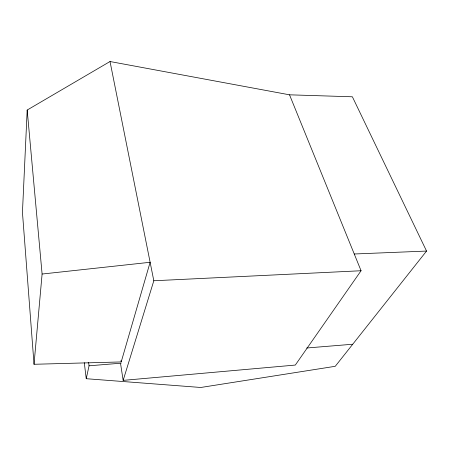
<?xml version="1.0" encoding="UTF-8"?>
<svg xmlns="http://www.w3.org/2000/svg" width="449" height="449" viewBox="0 0 449 449"><rect width="100%" height="100%" fill="white"/><g stroke="black" fill="none" stroke-linecap="round" stroke-linejoin="round"><path stroke-width="0.67" d="M84.289 362.719L86.236 378.709L200.765 387.476L335.257 366.3L426.55 251.064L352.381 96.788L289.526 94.818L110.022 61.524L27.181 110.044L22.45 212.377L34.029 364.279L121.202 361.939L150.123 262.278L42.099 274.036L34.029 364.279M86.236 378.709L89.048 365.806L88.61 362.349M289.526 94.818L361.063 270.741L295.313 365.059L123.155 380.376L153.816 280.765L110.022 61.524M89.048 365.806L121.135 363.179M306.695 348.003L352.734 344.237M153.816 280.765L361.063 270.741M354.255 253.994L426.55 251.064M120.989 360.553L121.202 361.939M120.585 363.741L123.155 380.376M27.181 110.044L42.099 274.036"/></g></svg>
